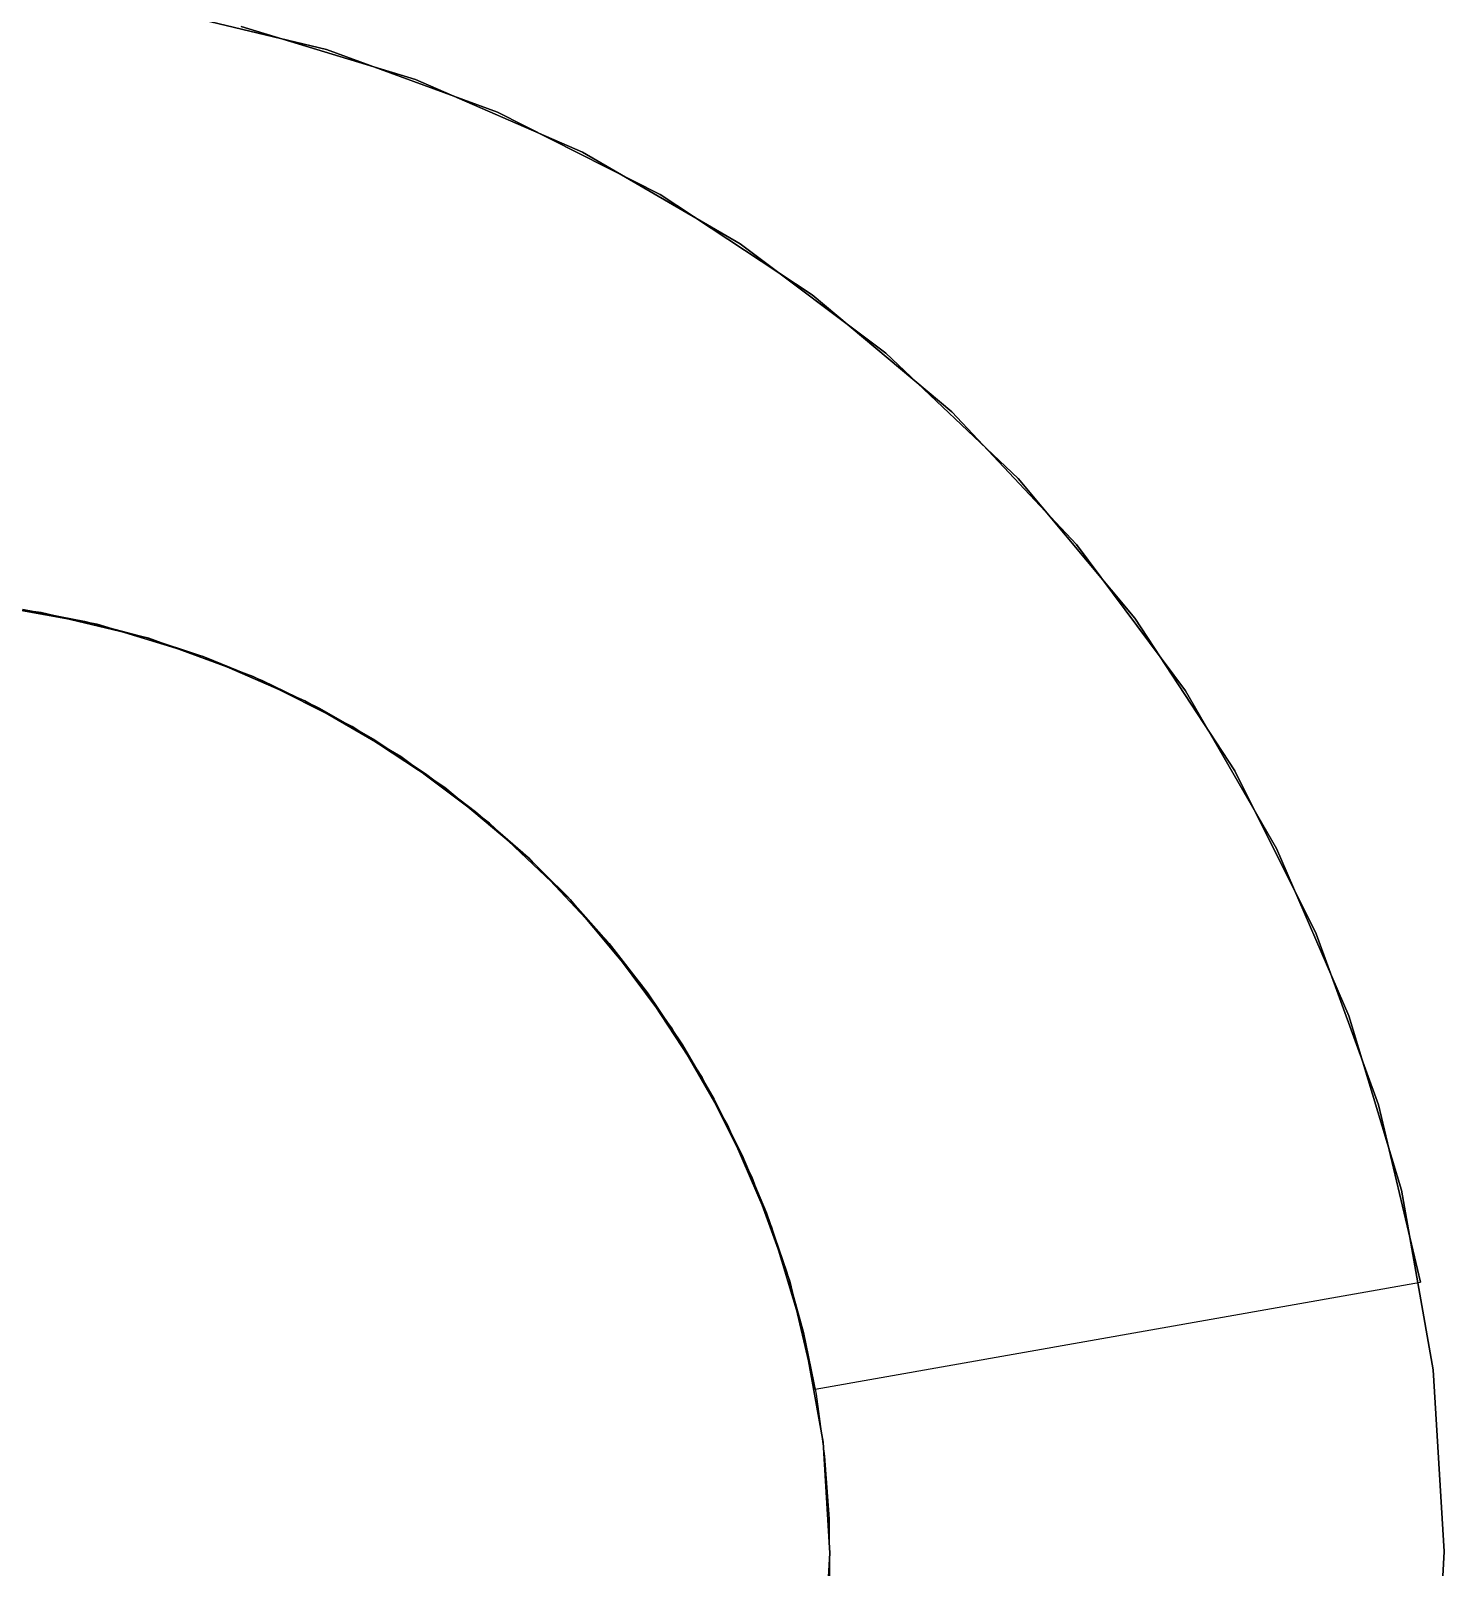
# Model space of a CAD drawing. Header units: metres. Extents: x 0 to 420, y 0 to 297.
# Drawn here: x 145.079 to 148.585, y 63.053 to 66.861 of the extents above; entities that cross this region are included whole.
import ezdxf

# ---------------------------------------------------------------- set-up
doc = ezdxf.new("R2010")
doc.units = ezdxf.units.M

msp = doc.modelspace()

# ---------------------------------------------------------------- linework, layer by layer
at = {"layer": 'GEOMETRY'}
for p, q in [((145.813, 66.8145), (145.3738, 66.9198)), ((145.3738, 66.9198), (145.813, 66.8145)), ((145.813, 66.8145), (145.3738, 66.9198)), ((145.3738, 66.9198), (145.813, 66.8145)), ((145.6017, 66.8719), (146.0339, 66.7406)), ((146.0339, 66.7406), (145.6017, 66.8719)), ((145.6017, 66.8719), (146.0339, 66.7406)), ((146.0339, 66.7406), (145.6017, 66.8719)), ((146.2372, 66.6592), (145.813, 66.8145)), ((145.813, 66.8145), (146.2372, 66.6592)), ((146.2372, 66.6592), (145.813, 66.8145)), ((145.813, 66.8145), (146.2372, 66.6592)), ((146.0339, 66.7406), (146.448, 66.5602)), ((146.448, 66.5602), (146.0339, 66.7406)), ((146.0339, 66.7406), (146.448, 66.5602)), ((146.448, 66.5602), (146.0339, 66.7406)), ((146.6406, 66.4558), (146.2372, 66.6592)), ((146.2372, 66.6592), (146.6406, 66.4558)), ((146.6406, 66.4558), (146.2372, 66.6592)), ((146.2372, 66.6592), (146.6406, 66.4558)), ((146.448, 66.5602), (146.8385, 66.3331)), ((146.8385, 66.3331), (146.448, 66.5602)), ((146.448, 66.5602), (146.8385, 66.3331)), ((146.8385, 66.3331), (146.448, 66.5602)), ((147.0177, 66.2071), (146.6406, 66.4558)), ((146.6406, 66.4558), (147.0177, 66.2071)), ((147.0177, 66.2071), (146.6406, 66.4558)), ((146.6406, 66.4558), (147.0177, 66.2071)), ((146.8385, 66.3331), (147.2001, 66.0623)), ((147.2001, 66.0623), (146.8385, 66.3331)), ((146.8385, 66.3331), (147.2001, 66.0623)), ((147.2001, 66.0623), (146.8385, 66.3331)), ((147.3635, 65.9164), (147.0177, 66.2071)), ((147.0177, 66.2071), (147.3635, 65.9164)), ((147.3635, 65.9164), (147.0177, 66.2071)), ((147.0177, 66.2071), (147.3635, 65.9164)), ((147.2001, 66.0623), (147.528, 65.7515)), ((147.528, 65.7515), (147.2001, 66.0623)), ((147.2001, 66.0623), (147.528, 65.7515)), ((147.528, 65.7515), (147.2001, 66.0623)), ((147.6734, 65.5877), (147.3635, 65.9164)), ((147.3635, 65.9164), (147.6734, 65.5877)), ((147.6734, 65.5877), (147.3635, 65.9164)), ((147.3635, 65.9164), (147.6734, 65.5877)), ((147.528, 65.7515), (147.8177, 65.4049)), ((147.8177, 65.4049), (147.528, 65.7515)), ((147.528, 65.7515), (147.8177, 65.4049)), ((147.8177, 65.4049), (147.528, 65.7515)), ((147.9432, 65.2254), (147.6734, 65.5877)), ((147.6734, 65.5877), (147.9432, 65.2254)), ((147.9432, 65.2254), (147.6734, 65.5877)), ((147.6734, 65.5877), (147.9432, 65.2254)), ((145.105, 65.4197), (144.8318, 65.4524)), ((144.8318, 65.4524), (145.105, 65.4197)), ((145.105, 65.4197), (144.8318, 65.4524)), ((144.8318, 65.4524), (145.105, 65.4197)), ((144.9731, 65.4395), (145.2439, 65.3905)), ((145.2439, 65.3905), (144.9731, 65.4395)), ((144.9731, 65.4395), (145.2439, 65.3905)), ((145.2439, 65.3905), (144.9731, 65.4395)), ((145.06, 65.4273), (145.2126, 65.3979)), ((145.06, 65.4273), (145.2126, 65.3979)), ((145.3726, 65.3556), (145.105, 65.4197)), ((145.105, 65.4197), (145.3726, 65.3556)), ((145.3726, 65.3556), (145.105, 65.4197)), ((145.105, 65.4197), (145.3726, 65.3556)), ((145.2126, 65.3979), (145.3629, 65.3585)), ((145.2126, 65.3979), (145.3629, 65.3585)), ((147.8177, 65.4049), (148.0653, 65.0271)), ((148.0653, 65.0271), (147.8177, 65.4049)), ((147.8177, 65.4049), (148.0653, 65.0271)), ((148.0653, 65.0271), (147.8177, 65.4049)), ((145.2439, 65.3905), (145.5071, 65.3105)), ((145.5071, 65.3105), (145.2439, 65.3905)), ((145.2439, 65.3905), (145.5071, 65.3105)), ((145.5071, 65.3105), (145.2439, 65.3905)), ((145.3629, 65.3585), (145.5103, 65.3094)), ((145.3629, 65.3585), (145.5103, 65.3094)), ((145.631, 65.2609), (145.3726, 65.3556)), ((145.3726, 65.3556), (145.631, 65.2609)), ((145.631, 65.2609), (145.3726, 65.3556)), ((145.3726, 65.3556), (145.631, 65.2609)), ((145.5071, 65.3105), (145.7594, 65.2006)), ((145.7594, 65.2006), (145.5071, 65.3105)), ((145.5071, 65.3105), (145.7594, 65.2006)), ((145.7594, 65.2006), (145.5071, 65.3105)), ((145.5103, 65.3094), (145.6542, 65.2507)), ((145.5103, 65.3094), (145.6542, 65.2507)), ((145.8767, 65.137), (145.631, 65.2609)), ((145.631, 65.2609), (145.8767, 65.137)), ((145.8767, 65.137), (145.631, 65.2609)), ((145.631, 65.2609), (145.8767, 65.137)), ((145.6542, 65.2507), (145.794, 65.1827)), ((145.6542, 65.2507), (145.794, 65.1827)), ((148.1692, 64.8343), (147.9432, 65.2254)), ((147.9432, 65.2254), (148.1692, 64.8343)), ((148.1692, 64.8343), (147.9432, 65.2254)), ((147.9432, 65.2254), (148.1692, 64.8343)), ((145.7594, 65.2006), (145.9973, 65.0623)), ((145.9973, 65.0623), (145.7594, 65.2006)), ((145.7594, 65.2006), (145.9973, 65.0623)), ((145.9973, 65.0623), (145.7594, 65.2006)), ((145.794, 65.1827), (145.929, 65.1058)), ((145.794, 65.1827), (145.929, 65.1058)), ((146.1064, 64.9855), (145.8767, 65.137)), ((145.8767, 65.137), (146.1064, 64.9855)), ((146.1064, 64.9855), (145.8767, 65.137)), ((145.8767, 65.137), (146.1064, 64.9855)), ((145.929, 65.1058), (146.0587, 65.0202)), ((145.929, 65.1058), (146.0587, 65.0202)), ((145.9973, 65.0623), (146.2175, 64.8974)), ((146.2175, 64.8974), (145.9973, 65.0623)), ((145.9973, 65.0623), (146.2175, 64.8974)), ((146.2175, 64.8974), (145.9973, 65.0623)), ((146.0587, 65.0202), (146.1826, 64.9263)), ((146.0587, 65.0202), (146.1826, 64.9263)), ((148.0653, 65.0271), (148.2676, 64.6232)), ((148.2676, 64.6232), (148.0653, 65.0271)), ((148.0653, 65.0271), (148.2676, 64.6232)), ((148.2676, 64.6232), (148.0653, 65.0271)), ((146.317, 64.8085), (146.1064, 64.9855)), ((146.1064, 64.9855), (146.317, 64.8085)), ((146.317, 64.8085), (146.1064, 64.9855)), ((146.1064, 64.9855), (146.317, 64.8085)), ((146.1826, 64.9263), (146.3, 64.8245)), ((146.1826, 64.9263), (146.3, 64.8245)), ((146.2175, 64.8974), (146.4172, 64.7081)), ((146.4172, 64.7081), (146.2175, 64.8974)), ((146.2175, 64.8974), (146.4172, 64.7081)), ((146.4172, 64.7081), (146.2175, 64.8974)), ((146.3, 64.8245), (146.4105, 64.7152)), ((146.3, 64.8245), (146.4105, 64.7152)), ((148.3485, 64.4197), (148.1692, 64.8343)), ((148.1692, 64.8343), (148.3485, 64.4197)), ((148.3485, 64.4197), (148.1692, 64.8343)), ((148.1692, 64.8343), (148.3485, 64.4197)), ((146.5058, 64.6083), (146.317, 64.8085)), ((146.317, 64.8085), (146.5058, 64.6083)), ((146.5058, 64.6083), (146.317, 64.8085)), ((146.317, 64.8085), (146.5058, 64.6083)), ((146.4105, 64.7152), (146.5136, 64.5989)), ((146.4105, 64.7152), (146.5136, 64.5989)), ((146.4172, 64.7081), (146.5937, 64.4969)), ((146.5937, 64.4969), (146.4172, 64.7081)), ((146.4172, 64.7081), (146.5937, 64.4969)), ((146.5937, 64.4969), (146.4172, 64.7081)), ((146.6701, 64.3876), (146.5058, 64.6083)), ((146.5058, 64.6083), (146.6701, 64.3876)), ((146.6701, 64.3876), (146.5058, 64.6083)), ((146.5058, 64.6083), (146.6701, 64.3876)), ((146.5136, 64.5989), (146.6089, 64.4762)), ((146.5136, 64.5989), (146.6089, 64.4762)), ((148.2676, 64.6232), (148.4219, 64.1986)), ((148.4219, 64.1986), (148.2676, 64.6232)), ((148.2676, 64.6232), (148.4219, 64.1986)), ((148.4219, 64.1986), (148.2676, 64.6232)), ((146.5937, 64.4969), (146.7445, 64.2668)), ((146.7445, 64.2668), (146.5937, 64.4969)), ((146.5937, 64.4969), (146.7445, 64.2668)), ((146.7445, 64.2668), (146.5937, 64.4969)), ((146.6089, 64.4762), (146.696, 64.3474)), ((146.6089, 64.4762), (146.696, 64.3474)), ((148.4787, 63.9871), (148.3485, 64.4197)), ((148.3485, 64.4197), (148.4787, 63.9871)), ((148.4787, 63.9871), (148.3485, 64.4197)), ((148.3485, 64.4197), (148.4787, 63.9871)), ((146.8078, 64.1494), (146.6701, 64.3876)), ((146.6701, 64.3876), (146.8078, 64.1494)), ((146.8078, 64.1494), (146.6701, 64.3876)), ((146.6701, 64.3876), (146.8078, 64.1494)), ((146.696, 64.3474), (146.7744, 64.2133)), ((146.696, 64.3474), (146.7744, 64.2133)), ((146.7445, 64.2668), (146.8678, 64.0208)), ((146.8678, 64.0208), (146.7445, 64.2668)), ((146.7445, 64.2668), (146.8678, 64.0208)), ((146.8678, 64.0208), (146.7445, 64.2668)), ((146.7744, 64.2133), (146.8439, 64.0743)), ((146.7744, 64.2133), (146.8439, 64.0743)), ((148.4219, 64.1986), (148.5259, 63.759)), ((148.5259, 63.759), (148.4219, 64.1986)), ((148.4219, 64.1986), (148.5259, 63.759)), ((148.5259, 63.759), (148.4219, 64.1986)), ((146.917, 63.8968), (146.8078, 64.1494)), ((146.8078, 64.1494), (146.917, 63.8968)), ((146.917, 63.8968), (146.8078, 64.1494)), ((146.8078, 64.1494), (146.917, 63.8968)), ((146.8439, 64.0743), (146.9042, 63.931)), ((146.8439, 64.0743), (146.9042, 63.931)), ((146.8678, 64.0208), (146.9617, 63.7622)), ((146.9617, 63.7622), (146.8678, 64.0208)), ((146.8678, 64.0208), (146.9617, 63.7622)), ((146.9617, 63.7622), (146.8678, 64.0208)), ((148.5579, 63.5424), (148.4787, 63.9871)), ((148.4787, 63.9871), (148.5579, 63.5424)), ((148.5579, 63.5424), (148.4787, 63.9871)), ((148.4787, 63.9871), (148.5579, 63.5424)), ((146.9042, 63.931), (146.955, 63.7842)), ((146.9042, 63.931), (146.955, 63.7842)), ((146.9963, 63.6333), (146.917, 63.8968)), ((146.917, 63.8968), (146.9963, 63.6333)), ((146.9963, 63.6333), (146.917, 63.8968)), ((146.917, 63.8968), (146.9963, 63.6333)), ((146.955, 63.7842), (146.9961, 63.6343)), ((146.955, 63.7842), (146.9961, 63.6343)), ((146.9617, 63.7622), (147.0251, 63.4944)), ((147.0251, 63.4944), (146.9617, 63.7622)), ((146.9617, 63.7622), (147.0251, 63.4944)), ((147.0251, 63.4944), (146.9617, 63.7622)), ((147.0251, 63.4944), (148.5259, 63.759)), ((147.0251, 63.4944), (148.5259, 63.759)), ((147.0251, 63.4944), (148.5259, 63.759)), ((147.0251, 63.4944), (148.5259, 63.759)), ((146.9961, 63.6343), (147.0272, 63.482)), ((146.9961, 63.6343), (147.0272, 63.482)), ((147.0446, 63.3624), (146.9963, 63.6333)), ((146.9963, 63.6333), (147.0446, 63.3624)), ((147.0446, 63.3624), (146.9963, 63.6333)), ((146.9963, 63.6333), (147.0446, 63.3624)), ((148.5852, 63.0915), (148.5579, 63.5424)), ((148.5579, 63.5424), (148.5852, 63.0915)), ((148.5852, 63.0915), (148.5579, 63.5424)), ((148.5579, 63.5424), (148.5852, 63.0915)), ((147.0272, 63.482), (147.0484, 63.3281)), ((147.0272, 63.482), (147.0484, 63.3281)), ((147.0612, 63.0878), (147.0446, 63.3624)), ((147.0446, 63.3624), (147.0612, 63.0878)), ((147.0612, 63.0878), (147.0446, 63.3624)), ((147.0446, 63.3624), (147.0612, 63.0878)), ((147.0484, 63.3281), (147.0594, 63.173)), ((147.0484, 63.3281), (147.0594, 63.173)), ((147.0594, 63.173), (147.0603, 63.0176)), ((147.0594, 63.173), (147.0603, 63.0176)), ((147.0459, 62.813), (147.0612, 63.0878)), ((147.0612, 63.0878), (147.0459, 62.813)), ((147.0459, 62.813), (147.0612, 63.0878)), ((147.0612, 63.0878), (147.0459, 62.813)), ((148.5601, 62.6404), (148.5852, 63.0915)), ((148.5852, 63.0915), (148.5601, 62.6404)), ((148.5601, 62.6404), (148.5852, 63.0915)), ((148.5852, 63.0915), (148.5601, 62.6404))]:
    msp.add_line(p, q, dxfattribs=at)

doc.saveas('drawing.dxf')
